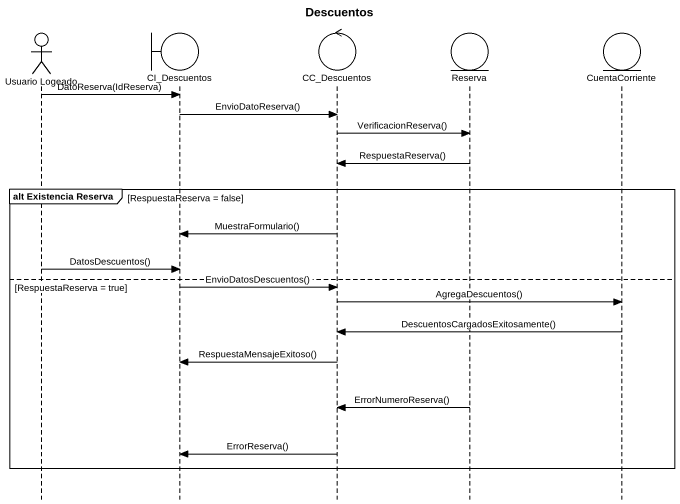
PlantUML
@startuml
title Descuentos
hide footbox
actor "Usuario Logeado" as Usuario_Logeado
boundary CI_Descuentos
control CC_Descuentos
entity Reserva
entity CuentaCorriente

Usuario_Logeado -> CI_Descuentos : DatoReserva(IdReserva)
CI_Descuentos -> CC_Descuentos : EnvioDatoReserva()
CC_Descuentos -> Reserva : VerificacionReserva()
Reserva -> CC_Descuentos : RespuestaReserva()
group alt Existencia Reserva [RespuestaReserva = false]
  CC_Descuentos -> CI_Descuentos : MuestraFormulario()
  Usuario_Logeado -> CI_Descuentos : DatosDescuentos()
else RespuestaReserva = true
  CI_Descuentos -> CC_Descuentos : EnvioDatosDescuentos()
  CC_Descuentos -> CuentaCorriente : AgregaDescuentos()
  CuentaCorriente -> CC_Descuentos : DescuentosCargadosExitosamente()
  CC_Descuentos -> CI_Descuentos : RespuestaMensajeExitoso()
  Reserva -> CC_Descuentos : ErrorNumeroReserva()
  CC_Descuentos -> CI_Descuentos : ErrorReserva()
end
@enduml
